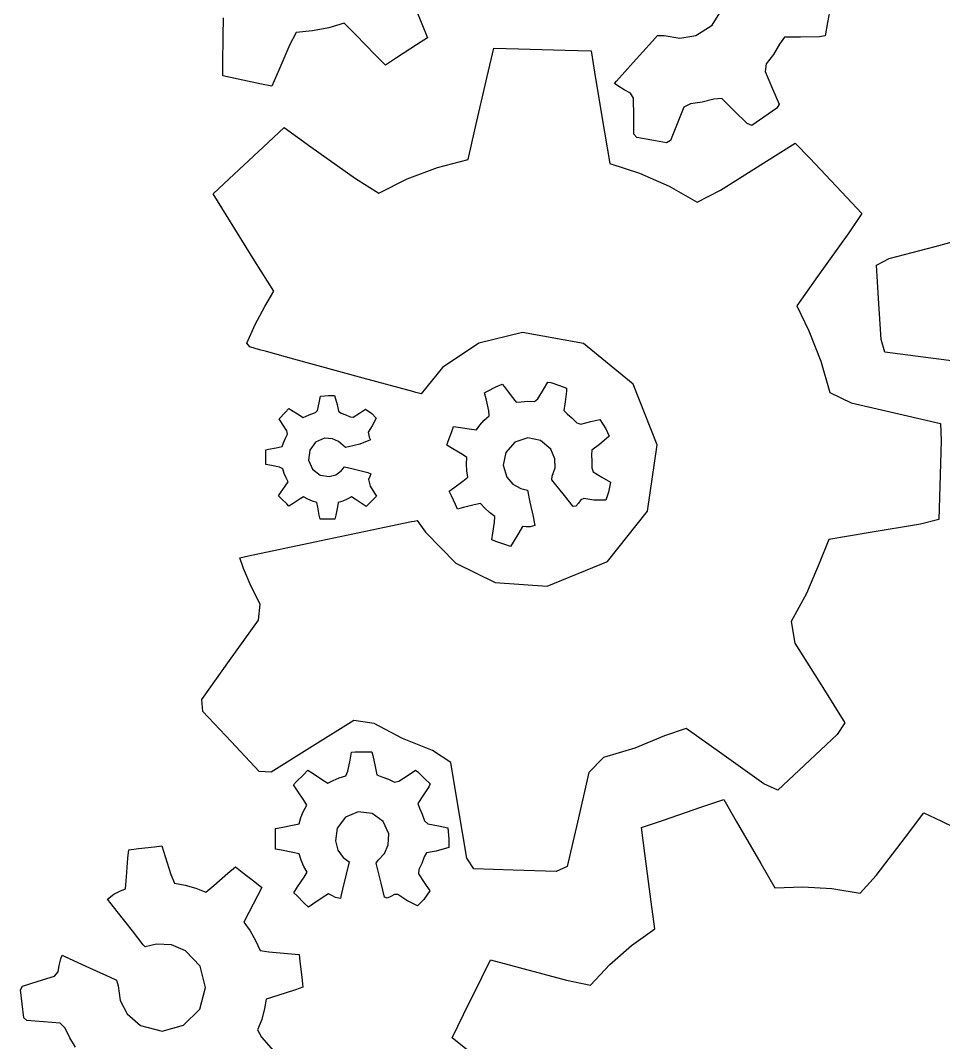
# Model space of a CAD drawing. Header units: metres. Extents: x 523 to 912, y 992 to 1102.
# Drawn here: x 810.26 to 821.93, y 1038.86 to 1051.79 of the extents above; entities that cross this region are included whole.
import ezdxf

# ---------------------------------------------------------------- set-up
doc = ezdxf.new("R2010")
doc.units = ezdxf.units.M

msp = doc.modelspace()

# ---------------------------------------------------------------- linework, layer by layer
at = {"layer": 'COMPONENT1'}
for p, q in [((815.2, 1052.077, 0), (815.332, 1051.746, 0)), ((819.004, 1051.729, 0), (819.163, 1051.988, 0)), ((820.503, 1051.967, 0), (820.465, 1051.763, 0)), ((812.821, 1051.588, 0), (812.824, 1051.822, 0)), ((813.951, 1051.656, 0), (813.742, 1051.638, 0)), ((814.159, 1051.697, 0), (813.951, 1051.656, 0)), ((814.353, 1051.755, 0), (814.159, 1051.697, 0)), ((814.497, 1051.608, 0), (814.353, 1051.755, 0)), ((815.332, 1051.746, 0), (815.403, 1051.57, 0)), ((818.797, 1051.6, 0), (819.004, 1051.729, 0)), ((820.465, 1051.763, 0), (820.434, 1051.596, 0)), ((812.817, 1051.237, 0), (812.821, 1051.588, 0)), ((813.742, 1051.638, 0), (813.662, 1051.486, 0)), ((814.745, 1051.354, 0), (814.497, 1051.608, 0)), ((815.403, 1051.57, 0), (815.267, 1051.481, 0)), ((818.25, 1051.526, 0), (818.315, 1051.598, 0)), ((818.315, 1051.598, 0), (818.397, 1051.597, 0)), ((818.397, 1051.597, 0), (818.596, 1051.564, 0)), ((818.596, 1051.564, 0), (818.797, 1051.6, 0)), ((819.919, 1051.576, 0), (819.856, 1051.488, 0)), ((820.122, 1051.578, 0), (819.919, 1051.576, 0)), ((820.364, 1051.581, 0), (820.122, 1051.578, 0)), ((820.434, 1051.596, 0), (820.364, 1051.581, 0)), ((813.662, 1051.486, 0), (813.523, 1051.161, 0)), ((815.267, 1051.481, 0), (815.013, 1051.316, 0)), ((816.159, 1051.08, 0), (816.242, 1051.44, 0)), ((816.242, 1051.44, 0), (816.556, 1051.431, 0)), ((816.556, 1051.431, 0), (817.145, 1051.413, 0)), ((817.145, 1051.413, 0), (817.473, 1051.403, 0)), ((817.473, 1051.403, 0), (817.531, 1051.055, 0)), ((818.007, 1051.256, 0), (818.25, 1051.526, 0)), ((819.856, 1051.488, 0), (819.779, 1051.359, 0)), ((814.872, 1051.224, 0), (814.745, 1051.354, 0)), ((815.013, 1051.316, 0), (814.872, 1051.224, 0)), ((819.779, 1051.359, 0), (819.687, 1051.239, 0)), ((812.818, 1051.087, 0), (812.817, 1051.237, 0)), ((813.523, 1051.161, 0), (813.437, 1050.958, 0)), ((817.796, 1051.022, 0), (818.007, 1051.256, 0)), ((819.687, 1051.239, 0), (819.673, 1051.141, 0)), ((819.673, 1051.141, 0), (819.766, 1050.923, 0)), ((813.009, 1051.046, 0), (812.818, 1051.087, 0)), ((813.304, 1050.984, 0), (813.009, 1051.046, 0)), ((816.004, 1050.406, 0), (816.159, 1051.08, 0)), ((817.531, 1051.055, 0), (817.645, 1050.375, 0)), ((817.768, 1050.991, 0), (817.796, 1051.022, 0)), ((813.437, 1050.958, 0), (813.304, 1050.984, 0)), ((817.812, 1050.961, 0), (817.768, 1050.991, 0)), ((817.891, 1050.913, 0), (817.812, 1050.961, 0)), ((817.972, 1050.871, 0), (817.891, 1050.913, 0)), ((819.766, 1050.923, 0), (819.85, 1050.729, 0)), ((818.01, 1050.807, 0), (817.972, 1050.871, 0)), ((818.012, 1050.575, 0), (818.01, 1050.807, 0)), ((818.878, 1050.757, 0), (818.731, 1050.736, 0)), ((819.024, 1050.795, 0), (818.878, 1050.757, 0)), ((819.126, 1050.8, 0), (819.024, 1050.795, 0)), ((819.282, 1050.647, 0), (819.126, 1050.8, 0)), ((818.645, 1050.691, 0), (818.56, 1050.479, 0)), ((818.731, 1050.736, 0), (818.645, 1050.691, 0)), ((819.449, 1050.484, 0), (819.282, 1050.647, 0)), ((819.821, 1050.679, 0), (819.656, 1050.566, 0)), ((819.85, 1050.729, 0), (819.821, 1050.679, 0)), ((818.015, 1050.352, 0), (818.012, 1050.575, 0)), ((819.656, 1050.566, 0), (819.505, 1050.462, 0)), ((813.389, 1050.247, 0), (813.591, 1050.434, 0)), ((813.591, 1050.434, 0), (813.931, 1050.192, 0)), ((815.918, 1050.031, 0), (816.004, 1050.406, 0)), ((817.645, 1050.375, 0), (817.711, 1049.98, 0)), ((818.56, 1050.479, 0), (818.476, 1050.269, 0)), ((819.505, 1050.462, 0), (819.449, 1050.484, 0)), ((812.962, 1049.845, 0), (813.389, 1050.247, 0)), ((818.051, 1050.309, 0), (818.015, 1050.352, 0)), ((818.241, 1050.274, 0), (818.051, 1050.309, 0)), ((818.429, 1050.239, 0), (818.241, 1050.274, 0)), ((818.476, 1050.269, 0), (818.429, 1050.239, 0)), ((819.692, 1050.008, 0), (820.055, 1050.235, 0)), ((820.055, 1050.235, 0), (820.239, 1050.047, 0)), ((813.931, 1050.192, 0), (814.494, 1049.79, 0)), ((815.53, 1049.929, 0), (815.918, 1050.031, 0)), ((817.711, 1049.98, 0), (818.086, 1049.858, 0)), ((819.111, 1049.644, 0), (819.692, 1050.008, 0)), ((820.239, 1050.047, 0), (820.64, 1049.621, 0)), ((815.149, 1049.785, 0), (815.53, 1049.929, 0)), ((818.086, 1049.858, 0), (818.461, 1049.693, 0)), ((812.695, 1049.594, 0), (812.962, 1049.845, 0)), ((814.494, 1049.79, 0), (814.788, 1049.603, 0)), ((814.788, 1049.603, 0), (815.149, 1049.785, 0)), ((812.857, 1049.329, 0), (812.695, 1049.594, 0)), ((818.461, 1049.693, 0), (818.813, 1049.49, 0)), ((818.813, 1049.49, 0), (819.111, 1049.644, 0)), ((820.64, 1049.621, 0), (820.899, 1049.345, 0)), ((813.223, 1048.744, 0), (812.857, 1049.329, 0)), ((820.899, 1049.345, 0), (820.734, 1049.104, 0)), ((820.734, 1049.104, 0), (820.338, 1048.549, 0)), ((821.825, 1048.931, 0), (822.318, 1049.063, 0)), ((821.242, 1048.776, 0), (821.825, 1048.931, 0)), ((813.461, 1048.365, 0), (813.223, 1048.744, 0)), ((821.081, 1048.695, 0), (821.242, 1048.776, 0)), ((821.109, 1048.27, 0), (821.081, 1048.695, 0)), ((820.338, 1048.549, 0), (820.074, 1048.178, 0)), ((813.347, 1048.169, 0), (813.461, 1048.365, 0)), ((813.226, 1047.943, 0), (813.347, 1048.169, 0)), ((820.074, 1048.178, 0), (820.228, 1047.862, 0)), ((821.142, 1047.752, 0), (821.109, 1048.27, 0)), ((813.12, 1047.709, 0), (813.226, 1047.943, 0)), ((816.608, 1047.843, 0), (816.055, 1047.709, 0)), ((817.376, 1047.702, 0), (816.608, 1047.843, 0)), ((820.228, 1047.862, 0), (820.38, 1047.481, 0)), ((813.157, 1047.659, 0), (813.12, 1047.709, 0)), ((813.282, 1047.624, 0), (813.157, 1047.659, 0)), ((816.055, 1047.709, 0), (815.595, 1047.4, 0)), ((818.007, 1047.189, 0), (817.376, 1047.702, 0)), ((821.189, 1047.593, 0), (821.142, 1047.752, 0)), ((813.369, 1047.601, 0), (813.282, 1047.624, 0)), ((813.713, 1047.506, 0), (813.369, 1047.601, 0)), ((821.673, 1047.53, 0), (821.189, 1047.593, 0)), ((822.279, 1047.45, 0), (821.673, 1047.53, 0)), ((814.592, 1047.266, 0), (813.713, 1047.506, 0)), ((815.595, 1047.4, 0), (815.324, 1047.065, 0)), ((820.38, 1047.481, 0), (820.492, 1047.081, 0)), ((815.218, 1047.094, 0), (814.592, 1047.266, 0)), ((816.163, 1047.102, 0), (816.27, 1047.153, 0)), ((816.27, 1047.153, 0), (816.348, 1047.19, 0)), ((816.348, 1047.19, 0), (816.38, 1047.153, 0)), ((816.38, 1047.153, 0), (816.462, 1047.043, 0)), ((816.871, 1047.121, 0), (816.927, 1047.214, 0)), ((816.927, 1047.214, 0), (816.963, 1047.209, 0)), ((816.963, 1047.209, 0), (817.072, 1047.171, 0)), ((817.072, 1047.171, 0), (817.161, 1047.139, 0)), ((817.161, 1047.139, 0), (817.163, 1047.099, 0)), ((818.31, 1046.423, 0), (818.007, 1047.189, 0)), ((814.033, 1046.952, 0), (814.051, 1047.037, 0)), ((814.051, 1047.037, 0), (814.154, 1047.047, 0)), ((814.154, 1047.047, 0), (814.229, 1047.047, 0)), ((814.229, 1047.047, 0), (814.261, 1046.933, 0)), ((815.256, 1047.084, 0), (815.218, 1047.094, 0)), ((815.324, 1047.065, 0), (815.256, 1047.084, 0)), ((816.125, 1047.08, 0), (816.163, 1047.102, 0)), ((816.149, 1046.985, 0), (816.125, 1047.08, 0)), ((816.462, 1047.043, 0), (816.524, 1046.96, 0)), ((816.757, 1046.97, 0), (816.802, 1047.004, 0)), ((816.802, 1047.004, 0), (816.871, 1047.121, 0)), ((817.163, 1047.099, 0), (817.144, 1046.966, 0)), ((820.492, 1047.081, 0), (820.763, 1046.951, 0)), ((813.603, 1046.832, 0), (813.652, 1046.881, 0)), ((813.652, 1046.881, 0), (813.761, 1046.814, 0)), ((814.014, 1046.857, 0), (814.033, 1046.952, 0)), ((814.261, 1046.933, 0), (814.278, 1046.845, 0)), ((814.544, 1046.822, 0), (814.621, 1046.873, 0)), ((814.621, 1046.873, 0), (814.699, 1046.816, 0)), ((816.182, 1046.851, 0), (816.149, 1046.985, 0)), ((816.524, 1046.96, 0), (816.59, 1046.966, 0)), ((816.59, 1046.966, 0), (816.674, 1046.973, 0)), ((816.674, 1046.973, 0), (816.757, 1046.97, 0)), ((817.144, 1046.966, 0), (817.127, 1046.855, 0)), ((820.763, 1046.951, 0), (821.422, 1046.8, 0)), ((813.528, 1046.749, 0), (813.603, 1046.832, 0)), ((813.572, 1046.682, 0), (813.528, 1046.749, 0)), ((813.761, 1046.814, 0), (813.831, 1046.768, 0)), ((813.831, 1046.768, 0), (813.872, 1046.783, 0)), ((813.872, 1046.783, 0), (813.928, 1046.808, 0)), ((813.928, 1046.808, 0), (813.987, 1046.828, 0)), ((813.987, 1046.828, 0), (814.014, 1046.857, 0)), ((814.278, 1046.845, 0), (814.314, 1046.823, 0)), ((814.314, 1046.823, 0), (814.372, 1046.802, 0)), ((814.372, 1046.802, 0), (814.426, 1046.775, 0)), ((814.426, 1046.775, 0), (814.466, 1046.77, 0)), ((814.466, 1046.77, 0), (814.544, 1046.822, 0)), ((814.699, 1046.816, 0), (814.755, 1046.76, 0)), ((814.755, 1046.76, 0), (814.706, 1046.662, 0)), ((816.122, 1046.732, 0), (816.184, 1046.789, 0)), ((816.184, 1046.789, 0), (816.182, 1046.851, 0)), ((817.127, 1046.855, 0), (817.17, 1046.813, 0)), ((817.17, 1046.813, 0), (817.233, 1046.759, 0)), ((817.233, 1046.759, 0), (817.292, 1046.699, 0)), ((817.472, 1046.715, 0), (817.585, 1046.743, 0)), ((817.585, 1046.743, 0), (817.658, 1046.623, 0)), ((821.422, 1046.8, 0), (821.89, 1046.692, 0)), ((813.627, 1046.599, 0), (813.572, 1046.682, 0)), ((814.706, 1046.662, 0), (814.653, 1046.583, 0)), ((815.708, 1046.579, 0), (815.734, 1046.652, 0)), ((815.734, 1046.652, 0), (815.793, 1046.645, 0)), ((815.793, 1046.645, 0), (815.931, 1046.624, 0)), ((815.931, 1046.624, 0), (816.023, 1046.611, 0)), ((816.023, 1046.611, 0), (816.067, 1046.668, 0)), ((816.067, 1046.668, 0), (816.122, 1046.732, 0)), ((817.292, 1046.699, 0), (817.344, 1046.682, 0)), ((817.344, 1046.682, 0), (817.472, 1046.715, 0)), ((817.658, 1046.623, 0), (817.701, 1046.531, 0)), ((821.89, 1046.692, 0), (821.901, 1046.475, 0)), ((813.585, 1046.446, 0), (813.608, 1046.504, 0)), ((813.608, 1046.504, 0), (813.636, 1046.558, 0)), ((813.636, 1046.558, 0), (813.627, 1046.599, 0)), ((814.103, 1046.504, 0), (813.989, 1046.453, 0)), ((814.203, 1046.499, 0), (814.103, 1046.504, 0)), ((814.279, 1046.464, 0), (814.203, 1046.499, 0)), ((814.684, 1046.485, 0), (814.549, 1046.431, 0)), ((814.653, 1046.583, 0), (814.668, 1046.52, 0)), ((814.668, 1046.52, 0), (814.684, 1046.485, 0)), ((815.668, 1046.466, 0), (815.708, 1046.579, 0)), ((816.672, 1046.509, 0), (816.508, 1046.453, 0)), ((816.835, 1046.476, 0), (816.672, 1046.509, 0)), ((817.701, 1046.531, 0), (817.58, 1046.425, 0)), ((813.359, 1046.356, 0), (813.394, 1046.366, 0)), ((813.359, 1046.292, 0), (813.359, 1046.356, 0)), ((813.394, 1046.366, 0), (813.493, 1046.385, 0)), ((813.493, 1046.385, 0), (813.568, 1046.4, 0)), ((813.568, 1046.4, 0), (813.585, 1046.446, 0)), ((813.989, 1046.453, 0), (813.916, 1046.355, 0)), ((814.366, 1046.387, 0), (814.279, 1046.464, 0)), ((814.405, 1046.396, 0), (814.366, 1046.387, 0)), ((814.549, 1046.431, 0), (814.405, 1046.396, 0)), ((815.65, 1046.415, 0), (815.668, 1046.466, 0)), ((815.726, 1046.37, 0), (815.65, 1046.415, 0)), ((815.846, 1046.299, 0), (815.726, 1046.37, 0)), ((816.508, 1046.453, 0), (816.396, 1046.326, 0)), ((816.963, 1046.367, 0), (816.835, 1046.476, 0)), ((817.016, 1046.242, 0), (816.963, 1046.367, 0)), ((817.58, 1046.425, 0), (817.483, 1046.353, 0)), ((818.186, 1045.583, 0), (818.31, 1046.423, 0)), ((821.901, 1046.475, 0), (821.884, 1045.899, 0)), ((813.361, 1046.172, 0), (813.359, 1046.292, 0)), ((813.916, 1046.355, 0), (813.9, 1046.228, 0)), ((813.9, 1046.228, 0), (813.949, 1046.113, 0)), ((815.902, 1046.259, 0), (815.846, 1046.299, 0)), ((815.898, 1046.176, 0), (815.902, 1046.259, 0)), ((816.396, 1046.326, 0), (816.362, 1046.164, 0)), ((817.018, 1046.129, 0), (817.016, 1046.242, 0)), ((817.483, 1046.353, 0), (817.477, 1046.296, 0)), ((817.477, 1046.296, 0), (817.485, 1046.213, 0)), ((813.432, 1046.158, 0), (813.361, 1046.172, 0)), ((813.532, 1046.138, 0), (813.432, 1046.158, 0)), ((813.574, 1046.119, 0), (813.532, 1046.138, 0)), ((813.592, 1046.059, 0), (813.574, 1046.119, 0)), ((813.949, 1046.113, 0), (814.047, 1046.038, 0)), ((814.314, 1046.091, 0), (814.354, 1046.143, 0)), ((814.354, 1046.143, 0), (814.465, 1046.116, 0)), ((814.465, 1046.116, 0), (814.599, 1046.083, 0)), ((815.903, 1046.092, 0), (815.898, 1046.176, 0)), ((816.362, 1046.164, 0), (816.408, 1046.011, 0)), ((816.983, 1046.023, 0), (817.018, 1046.129, 0)), ((817.485, 1046.213, 0), (817.484, 1046.13, 0)), ((817.484, 1046.13, 0), (817.501, 1046.079, 0)), ((813.617, 1046.002, 0), (813.592, 1046.059, 0)), ((813.641, 1045.955, 0), (813.617, 1046.002, 0)), ((814.047, 1046.038, 0), (814.163, 1046.02, 0)), ((814.163, 1046.02, 0), (814.246, 1046.043, 0)), ((814.246, 1046.043, 0), (814.314, 1046.091, 0)), ((814.599, 1046.083, 0), (814.651, 1046.07, 0)), ((814.651, 1046.07, 0), (814.689, 1046.055, 0)), ((814.674, 1046.019, 0), (814.657, 1045.984, 0)), ((814.657, 1045.984, 0), (814.678, 1045.898, 0)), ((814.689, 1046.055, 0), (814.674, 1046.019, 0)), ((815.85, 1045.963, 0), (815.916, 1046.012, 0)), ((815.916, 1046.012, 0), (815.903, 1046.092, 0)), ((816.408, 1046.011, 0), (816.484, 1045.922, 0)), ((816.975, 1045.978, 0), (816.983, 1046.023, 0)), ((817.009, 1045.936, 0), (816.975, 1045.978, 0)), ((817.501, 1046.079, 0), (817.61, 1046.014, 0)), ((817.61, 1046.014, 0), (817.717, 1045.95, 0)), ((813.546, 1045.813, 0), (813.603, 1045.898, 0)), ((813.603, 1045.898, 0), (813.641, 1045.955, 0)), ((814.678, 1045.898, 0), (814.736, 1045.811, 0)), ((815.678, 1045.836, 0), (815.736, 1045.879, 0)), ((815.736, 1045.879, 0), (815.85, 1045.963, 0)), ((816.484, 1045.922, 0), (816.583, 1045.867, 0)), ((816.583, 1045.867, 0), (816.669, 1045.849, 0)), ((816.669, 1045.849, 0), (816.701, 1045.697, 0)), ((817.136, 1045.779, 0), (817.009, 1045.936, 0)), ((817.717, 1045.95, 0), (817.694, 1045.822, 0)), ((821.884, 1045.899, 0), (821.871, 1045.476, 0)), ((813.522, 1045.776, 0), (813.546, 1045.813, 0)), ((813.562, 1045.735, 0), (813.522, 1045.776, 0)), ((813.624, 1045.673, 0), (813.562, 1045.735, 0)), ((813.793, 1045.738, 0), (813.706, 1045.681, 0)), ((813.837, 1045.763, 0), (813.793, 1045.738, 0)), ((813.891, 1045.733, 0), (813.837, 1045.763, 0)), ((813.949, 1045.71, 0), (813.891, 1045.733, 0)), ((814.006, 1045.693, 0), (813.949, 1045.71, 0)), ((814.335, 1045.71, 0), (814.276, 1045.692, 0)), ((814.391, 1045.733, 0), (814.335, 1045.71, 0)), ((814.445, 1045.762, 0), (814.391, 1045.733, 0)), ((814.49, 1045.735, 0), (814.445, 1045.762, 0)), ((814.577, 1045.676, 0), (814.49, 1045.735, 0)), ((814.722, 1045.733, 0), (814.659, 1045.67, 0)), ((814.761, 1045.772, 0), (814.722, 1045.733, 0)), ((814.736, 1045.811, 0), (814.761, 1045.772, 0)), ((815.707, 1045.775, 0), (815.678, 1045.836, 0)), ((815.759, 1045.667, 0), (815.707, 1045.775, 0)), ((817.246, 1045.643, 0), (817.136, 1045.779, 0)), ((817.344, 1045.726, 0), (817.313, 1045.685, 0)), ((817.382, 1045.741, 0), (817.344, 1045.726, 0)), ((817.509, 1045.723, 0), (817.382, 1045.741, 0)), ((817.658, 1045.721, 0), (817.509, 1045.723, 0)), ((817.694, 1045.822, 0), (817.658, 1045.721, 0)), ((813.653, 1045.645, 0), (813.624, 1045.673, 0)), ((813.706, 1045.681, 0), (813.653, 1045.645, 0)), ((814.017, 1045.634, 0), (814.006, 1045.693, 0)), ((814.037, 1045.531, 0), (814.017, 1045.634, 0)), ((814.265, 1045.635, 0), (814.244, 1045.533, 0)), ((814.276, 1045.692, 0), (814.265, 1045.635, 0)), ((814.629, 1045.641, 0), (814.577, 1045.676, 0)), ((814.659, 1045.67, 0), (814.629, 1045.641, 0)), ((815.786, 1045.608, 0), (815.759, 1045.667, 0)), ((815.86, 1045.627, 0), (815.786, 1045.608, 0)), ((815.997, 1045.662, 0), (815.86, 1045.627, 0)), ((816.074, 1045.681, 0), (815.997, 1045.662, 0)), ((816.128, 1045.62, 0), (816.074, 1045.681, 0)), ((816.19, 1045.564, 0), (816.128, 1045.62, 0)), ((816.701, 1045.697, 0), (816.739, 1045.515, 0)), ((817.28, 1045.646, 0), (817.246, 1045.643, 0)), ((817.313, 1045.685, 0), (817.28, 1045.646, 0)), ((817.681, 1044.945, 0), (818.186, 1045.583, 0)), ((814.047, 1045.479, 0), (814.037, 1045.531, 0)), ((814.097, 1045.479, 0), (814.047, 1045.479, 0)), ((814.186, 1045.479, 0), (814.097, 1045.479, 0)), ((814.233, 1045.479, 0), (814.186, 1045.479, 0)), ((814.244, 1045.533, 0), (814.233, 1045.479, 0)), ((815.201, 1045.45, 0), (815.235, 1045.457, 0)), ((815.235, 1045.457, 0), (815.276, 1045.466, 0)), ((815.276, 1045.466, 0), (815.38, 1045.315, 0)), ((816.257, 1045.515, 0), (816.19, 1045.564, 0)), ((816.25, 1045.444, 0), (816.257, 1045.515, 0)), ((816.739, 1045.515, 0), (816.754, 1045.443, 0)), ((821.871, 1045.476, 0), (821.639, 1045.418, 0)), ((813.979, 1045.193, 0), (814.943, 1045.396, 0)), ((814.943, 1045.396, 0), (815.201, 1045.45, 0)), ((816.23, 1045.304, 0), (816.25, 1045.444, 0)), ((816.606, 1045.389, 0), (816.559, 1045.31, 0)), ((816.652, 1045.386, 0), (816.606, 1045.389, 0)), ((816.705, 1045.385, 0), (816.652, 1045.386, 0)), ((816.763, 1045.399, 0), (816.705, 1045.385, 0)), ((816.754, 1045.443, 0), (816.763, 1045.399, 0)), ((821.639, 1045.418, 0), (820.978, 1045.308, 0)), ((813.142, 1045.017, 0), (813.979, 1045.193, 0)), ((815.38, 1045.315, 0), (815.763, 1044.924, 0)), ((816.217, 1045.22, 0), (816.23, 1045.304, 0)), ((816.27, 1045.2, 0), (816.217, 1045.22, 0)), ((816.383, 1045.16, 0), (816.27, 1045.2, 0)), ((816.559, 1045.31, 0), (816.487, 1045.189, 0)), ((820.479, 1045.225, 0), (820.358, 1044.922, 0)), ((820.978, 1045.308, 0), (820.479, 1045.225, 0)), ((816.454, 1045.135, 0), (816.383, 1045.16, 0)), ((816.487, 1045.189, 0), (816.454, 1045.135, 0)), ((813.032, 1044.994, 0), (813.142, 1045.017, 0)), ((813.08, 1044.858, 0), (813.032, 1044.994, 0)), ((816.919, 1044.632, 0), (817.681, 1044.945, 0)), ((813.176, 1044.628, 0), (813.08, 1044.858, 0)), ((815.763, 1044.924, 0), (816.261, 1044.682, 0)), ((820.358, 1044.922, 0), (820.199, 1044.542, 0)), ((816.261, 1044.682, 0), (816.919, 1044.632, 0)), ((813.287, 1044.405, 0), (813.176, 1044.628, 0)), ((820.199, 1044.542, 0), (820.002, 1044.185, 0)), ((813.267, 1044.204, 0), (813.287, 1044.405, 0)), ((812.902, 1043.692, 0), (813.267, 1044.204, 0)), ((820.002, 1044.185, 0), (820.052, 1043.914, 0)), ((820.052, 1043.914, 0), (820.403, 1043.353, 0)), ((812.55, 1043.2, 0), (812.902, 1043.692, 0)), ((820.403, 1043.353, 0), (820.684, 1042.905, 0)), ((812.562, 1043.05, 0), (812.55, 1043.2, 0)), ((812.922, 1042.668, 0), (812.562, 1043.05, 0)), ((814.472, 1042.935, 0), (813.947, 1042.606, 0)), ((814.732, 1042.895, 0), (814.472, 1042.935, 0)), ((815.09, 1042.707, 0), (814.732, 1042.895, 0)), ((820.684, 1042.905, 0), (820.584, 1042.756, 0)), ((818.401, 1042.742, 0), (818.025, 1042.584, 0)), ((818.677, 1042.834, 0), (818.401, 1042.742, 0)), ((819.127, 1042.513, 0), (818.677, 1042.834, 0)), ((820.584, 1042.756, 0), (820.174, 1042.37, 0)), ((813.277, 1042.29, 0), (812.922, 1042.668, 0)), ((815.469, 1042.556, 0), (815.09, 1042.707, 0)), ((813.947, 1042.606, 0), (813.429, 1042.281, 0)), ((814.426, 1042.434, 0), (814.445, 1042.534, 0)), ((814.445, 1042.534, 0), (814.491, 1042.538, 0)), ((814.491, 1042.538, 0), (814.612, 1042.538, 0)), ((814.612, 1042.538, 0), (814.702, 1042.539, 0)), ((814.702, 1042.539, 0), (814.715, 1042.49, 0)), ((814.715, 1042.49, 0), (814.743, 1042.351, 0)), ((815.7, 1042.405, 0), (815.469, 1042.556, 0)), ((818.025, 1042.584, 0), (817.631, 1042.466, 0)), ((819.659, 1042.133, 0), (819.127, 1042.513, 0)), ((814.398, 1042.294, 0), (814.426, 1042.434, 0)), ((814.743, 1042.351, 0), (814.765, 1042.247, 0)), ((815.798, 1041.819, 0), (815.7, 1042.405, 0)), ((817.631, 1042.466, 0), (817.444, 1042.276, 0)), ((820.174, 1042.37, 0), (819.837, 1042.053, 0)), ((813.429, 1042.281, 0), (813.277, 1042.29, 0)), ((813.749, 1042.162, 0), (813.836, 1042.249, 0)), ((813.836, 1042.249, 0), (813.892, 1042.306, 0)), ((813.892, 1042.306, 0), (813.945, 1042.273, 0)), ((813.945, 1042.273, 0), (814.064, 1042.193, 0)), ((814.289, 1042.21, 0), (814.373, 1042.236, 0)), ((814.373, 1042.236, 0), (814.398, 1042.294, 0)), ((814.765, 1042.247, 0), (814.829, 1042.223, 0)), ((814.829, 1042.223, 0), (814.911, 1042.192, 0)), ((815.044, 1042.166, 0), (815.16, 1042.244, 0)), ((815.16, 1042.244, 0), (815.252, 1042.306, 0)), ((815.252, 1042.306, 0), (815.284, 1042.286, 0)), ((815.284, 1042.286, 0), (815.369, 1042.203, 0)), ((817.444, 1042.276, 0), (817.3, 1041.648, 0)), ((813.711, 1042.122, 0), (813.749, 1042.162, 0)), ((813.761, 1042.047, 0), (813.711, 1042.122, 0)), ((814.064, 1042.193, 0), (814.144, 1042.14, 0)), ((814.144, 1042.14, 0), (814.21, 1042.175, 0)), ((814.21, 1042.175, 0), (814.289, 1042.21, 0)), ((814.911, 1042.192, 0), (814.987, 1042.153, 0)), ((814.987, 1042.153, 0), (815.044, 1042.166, 0)), ((815.422, 1042.096, 0), (815.346, 1041.981, 0)), ((815.369, 1042.203, 0), (815.438, 1042.134, 0)), ((815.438, 1042.134, 0), (815.422, 1042.096, 0)), ((819.837, 1042.053, 0), (819.659, 1042.133, 0)), ((813.842, 1041.927, 0), (813.761, 1042.047, 0)), ((815.346, 1041.981, 0), (815.282, 1041.884, 0)), ((813.836, 1041.789, 0), (813.877, 1041.865, 0)), ((813.877, 1041.865, 0), (813.842, 1041.927, 0)), ((815.282, 1041.884, 0), (815.303, 1041.826, 0)), ((818.375, 1041.671, 0), (818.874, 1041.841, 0)), ((818.874, 1041.841, 0), (819.152, 1041.935, 0)), ((819.152, 1041.935, 0), (819.31, 1041.661, 0)), ((813.781, 1041.629, 0), (813.804, 1041.709, 0)), ((813.804, 1041.709, 0), (813.836, 1041.789, 0)), ((814.368, 1041.711, 0), (814.264, 1041.574, 0)), ((814.527, 1041.781, 0), (814.368, 1041.711, 0)), ((814.705, 1041.76, 0), (814.527, 1041.781, 0)), ((814.844, 1041.658, 0), (814.705, 1041.76, 0)), ((815.303, 1041.826, 0), (815.339, 1041.748, 0)), ((815.339, 1041.748, 0), (815.367, 1041.666, 0)), ((815.902, 1041.195, 0), (815.798, 1041.819, 0)), ((821.45, 1041.461, 0), (821.683, 1041.765, 0)), ((821.683, 1041.765, 0), (821.896, 1041.665, 0)), ((813.483, 1041.569, 0), (813.556, 1041.583, 0)), ((813.556, 1041.583, 0), (813.698, 1041.612, 0)), ((813.698, 1041.612, 0), (813.781, 1041.629, 0)), ((814.264, 1041.574, 0), (814.24, 1041.412, 0)), ((814.915, 1041.5, 0), (814.844, 1041.658, 0)), ((815.367, 1041.666, 0), (815.408, 1041.628, 0)), ((815.408, 1041.628, 0), (815.542, 1041.602, 0)), ((815.542, 1041.602, 0), (815.66, 1041.578, 0)), ((815.66, 1041.578, 0), (815.675, 1041.434, 0)), ((817.3, 1041.648, 0), (817.171, 1041.09, 0)), ((818.109, 1041.58, 0), (818.375, 1041.671, 0)), ((818.152, 1041.252, 0), (818.109, 1041.58, 0)), ((819.31, 1041.661, 0), (819.619, 1041.127, 0)), ((821.896, 1041.665, 0), (822.365, 1041.434, 0)), ((813.483, 1041.499, 0), (813.483, 1041.569, 0)), ((813.483, 1041.375, 0), (813.483, 1041.499, 0)), ((814.909, 1041.361, 0), (814.915, 1041.5, 0)), ((821.077, 1040.974, 0), (821.45, 1041.461, 0)), ((811.627, 1041.3, 0), (811.751, 1041.314, 0)), ((811.751, 1041.314, 0), (811.951, 1041.338, 0)), ((811.951, 1041.338, 0), (812.044, 1041.348, 0)), ((812.044, 1041.348, 0), (812.088, 1041.213, 0)), ((813.484, 1041.309, 0), (813.483, 1041.375, 0)), ((814.24, 1041.412, 0), (814.272, 1041.296, 0)), ((814.862, 1041.254, 0), (814.909, 1041.361, 0)), ((815.676, 1041.33, 0), (815.516, 1041.283, 0)), ((815.675, 1041.434, 0), (815.676, 1041.33, 0)), ((811.599, 1040.959, 0), (811.617, 1041.194, 0)), ((811.617, 1041.194, 0), (811.627, 1041.3, 0)), ((812.088, 1041.213, 0), (812.161, 1040.987, 0)), ((813.56, 1041.294, 0), (813.484, 1041.309, 0)), ((813.704, 1041.266, 0), (813.56, 1041.294, 0)), ((813.783, 1041.25, 0), (813.704, 1041.266, 0)), ((813.808, 1041.169, 0), (813.783, 1041.25, 0)), ((814.272, 1041.296, 0), (814.34, 1041.201, 0)), ((814.34, 1041.201, 0), (814.413, 1041.146, 0)), ((814.782, 1041.17, 0), (814.862, 1041.254, 0)), ((815.363, 1041.209, 0), (815.334, 1041.128, 0)), ((815.393, 1041.259, 0), (815.363, 1041.209, 0)), ((815.516, 1041.283, 0), (815.393, 1041.259, 0)), ((815.991, 1041.057, 0), (815.902, 1041.195, 0)), ((818.234, 1040.64, 0), (818.152, 1041.252, 0)), ((812.881, 1041.003, 0), (812.977, 1041.085, 0)), ((812.977, 1041.085, 0), (813.062, 1041.018, 0)), ((813.841, 1041.09, 0), (813.808, 1041.169, 0)), ((813.882, 1041.015, 0), (813.841, 1041.09, 0)), ((814.413, 1041.146, 0), (814.376, 1040.99, 0)), ((814.755, 1041.132, 0), (814.782, 1041.17, 0)), ((814.768, 1041.078, 0), (814.755, 1041.132, 0)), ((814.818, 1040.876, 0), (814.768, 1041.078, 0)), ((815.334, 1041.128, 0), (815.297, 1041.051, 0)), ((816.487, 1041.042, 0), (815.991, 1041.057, 0)), ((817.171, 1041.09, 0), (817.03, 1041.026, 0)), ((819.619, 1041.127, 0), (819.797, 1040.817, 0)), ((811.587, 1040.806, 0), (811.599, 1040.959, 0)), ((812.161, 1040.987, 0), (812.204, 1040.876, 0)), ((812.702, 1040.849, 0), (812.881, 1041.003, 0)), ((813.062, 1041.018, 0), (813.22, 1040.893, 0)), ((813.763, 1040.83, 0), (813.844, 1040.952, 0)), ((813.844, 1040.952, 0), (813.882, 1041.015, 0)), ((814.376, 1040.99, 0), (814.331, 1040.803, 0)), ((815.297, 1041.051, 0), (815.29, 1040.996, 0)), ((815.29, 1040.996, 0), (815.364, 1040.887, 0)), ((817.03, 1041.026, 0), (816.487, 1041.042, 0)), ((820.875, 1040.752, 0), (821.077, 1040.974, 0)), ((811.516, 1040.776, 0), (811.587, 1040.806, 0)), ((812.204, 1040.876, 0), (812.34, 1040.852, 0)), ((812.34, 1040.852, 0), (812.474, 1040.814, 0)), ((812.474, 1040.814, 0), (812.602, 1040.763, 0)), ((812.602, 1040.763, 0), (812.702, 1040.849, 0)), ((813.22, 1040.893, 0), (813.308, 1040.824, 0)), ((813.308, 1040.824, 0), (813.253, 1040.716, 0)), ((813.715, 1040.756, 0), (813.763, 1040.83, 0)), ((814.331, 1040.803, 0), (814.314, 1040.73, 0)), ((814.861, 1040.7, 0), (814.818, 1040.876, 0)), ((815.364, 1040.887, 0), (815.436, 1040.78, 0)), ((819.797, 1040.817, 0), (820.15, 1040.832, 0)), ((820.15, 1040.832, 0), (820.516, 1040.811, 0)), ((820.516, 1040.811, 0), (820.875, 1040.752, 0)), ((811.36, 1040.674, 0), (811.437, 1040.738, 0)), ((811.406, 1040.615, 0), (811.36, 1040.674, 0)), ((811.437, 1040.738, 0), (811.516, 1040.776, 0)), ((813.253, 1040.716, 0), (813.146, 1040.506, 0)), ((813.756, 1040.715, 0), (813.715, 1040.756, 0)), ((813.843, 1040.628, 0), (813.756, 1040.715, 0)), ((814.074, 1040.691, 0), (813.953, 1040.61, 0)), ((814.152, 1040.744, 0), (814.074, 1040.691, 0)), ((814.194, 1040.721, 0), (814.152, 1040.744, 0)), ((814.243, 1040.697, 0), (814.194, 1040.721, 0)), ((814.303, 1040.685, 0), (814.243, 1040.697, 0)), ((814.314, 1040.73, 0), (814.303, 1040.685, 0)), ((814.895, 1040.689, 0), (814.861, 1040.7, 0)), ((814.943, 1040.71, 0), (814.895, 1040.689, 0)), ((814.989, 1040.735, 0), (814.943, 1040.71, 0)), ((815.031, 1040.733, 0), (814.989, 1040.735, 0)), ((815.142, 1040.659, 0), (815.031, 1040.733, 0)), ((815.358, 1040.671, 0), (815.28, 1040.592, 0)), ((815.436, 1040.78, 0), (815.358, 1040.671, 0)), ((811.482, 1040.519, 0), (811.406, 1040.615, 0)), ((813.898, 1040.574, 0), (813.843, 1040.628, 0)), ((813.953, 1040.61, 0), (813.898, 1040.574, 0)), ((815.28, 1040.592, 0), (815.142, 1040.659, 0)), ((818.279, 1040.298, 0), (818.234, 1040.64, 0)), ((811.674, 1040.274, 0), (811.482, 1040.519, 0)), ((813.146, 1040.506, 0), (813.084, 1040.384, 0)), ((813.084, 1040.384, 0), (813.162, 1040.274, 0)), ((817.986, 1040.09, 0), (818.279, 1040.298, 0)), ((811.811, 1040.099, 0), (811.674, 1040.274, 0)), ((813.162, 1040.274, 0), (813.231, 1040.153, 0)), ((813.231, 1040.153, 0), (813.287, 1040.025, 0)), ((811.834, 1040.07, 0), (811.811, 1040.099, 0)), ((811.977, 1040.106, 0), (811.834, 1040.07, 0)), ((812.166, 1040.097, 0), (811.977, 1040.106, 0)), ((812.346, 1040.022, 0), (812.166, 1040.097, 0)), ((812.528, 1039.827, 0), (812.346, 1040.022, 0)), ((813.287, 1040.025, 0), (813.4, 1040.007, 0)), ((817.712, 1039.85, 0), (817.986, 1040.09, 0)), ((810.748, 1039.837, 0), (810.768, 1039.92, 0)), ((810.768, 1039.92, 0), (810.783, 1039.968, 0)), ((810.783, 1039.968, 0), (810.817, 1039.951, 0)), ((810.817, 1039.951, 0), (811.083, 1039.829, 0)), ((813.4, 1040.007, 0), (813.634, 1039.988, 0)), ((813.634, 1039.988, 0), (813.78, 1039.977, 0)), ((813.78, 1039.977, 0), (813.792, 1039.888, 0)), ((816.092, 1039.686, 0), (816.203, 1039.907, 0)), ((816.203, 1039.907, 0), (816.563, 1039.81, 0)), ((810.733, 1039.754, 0), (810.748, 1039.837, 0)), ((811.083, 1039.829, 0), (811.39, 1039.689, 0)), ((812.597, 1039.557, 0), (812.528, 1039.827, 0)), ((813.792, 1039.888, 0), (813.815, 1039.689, 0)), ((816.563, 1039.81, 0), (817.161, 1039.65, 0)), ((817.466, 1039.585, 0), (817.712, 1039.85, 0)), ((810.285, 1039.573, 0), (810.482, 1039.636, 0)), ((810.482, 1039.636, 0), (810.686, 1039.702, 0)), ((810.686, 1039.702, 0), (810.733, 1039.754, 0)), ((811.39, 1039.689, 0), (811.472, 1039.651, 0)), ((811.472, 1039.651, 0), (811.493, 1039.577, 0)), ((813.815, 1039.689, 0), (813.83, 1039.56, 0)), ((815.86, 1039.216, 0), (816.092, 1039.686, 0)), ((817.161, 1039.65, 0), (817.466, 1039.585, 0)), ((810.257, 1039.529, 0), (810.285, 1039.573, 0)), ((810.278, 1039.351, 0), (810.257, 1039.529, 0)), ((811.493, 1039.577, 0), (811.519, 1039.392, 0)), ((812.524, 1039.285, 0), (812.597, 1039.557, 0)), ((813.736, 1039.528, 0), (813.514, 1039.456, 0)), ((813.83, 1039.56, 0), (813.736, 1039.528, 0)), ((811.519, 1039.392, 0), (811.606, 1039.224, 0)), ((813.366, 1039.408, 0), (813.344, 1039.29, 0)), ((813.514, 1039.456, 0), (813.366, 1039.408, 0)), ((810.299, 1039.175, 0), (810.278, 1039.351, 0)), ((812.319, 1039.08, 0), (812.524, 1039.285, 0)), ((813.344, 1039.29, 0), (813.308, 1039.154, 0)), ((810.339, 1039.141, 0), (810.299, 1039.175, 0)), ((810.548, 1039.125, 0), (810.339, 1039.141, 0)), ((810.759, 1039.108, 0), (810.548, 1039.125, 0)), ((811.606, 1039.224, 0), (811.777, 1039.076, 0)), ((813.308, 1039.154, 0), (813.257, 1039.021, 0)), ((815.715, 1038.922, 0), (815.86, 1039.216, 0)), ((810.822, 1039.045, 0), (810.759, 1039.108, 0)), ((810.882, 1038.92, 0), (810.822, 1039.045, 0)), ((811.777, 1039.076, 0), (812.05, 1039.007, 0)), ((812.05, 1039.007, 0), (812.319, 1039.08, 0)), ((813.257, 1039.021, 0), (813.305, 1038.93, 0)), ((810.955, 1038.801, 0), (810.882, 1038.92, 0)), ((813.305, 1038.93, 0), (813.456, 1038.755, 0)), ((815.933, 1038.75, 0), (815.715, 1038.922, 0))]:
    msp.add_line(p, q, dxfattribs=at)

doc.saveas('drawing.dxf')
